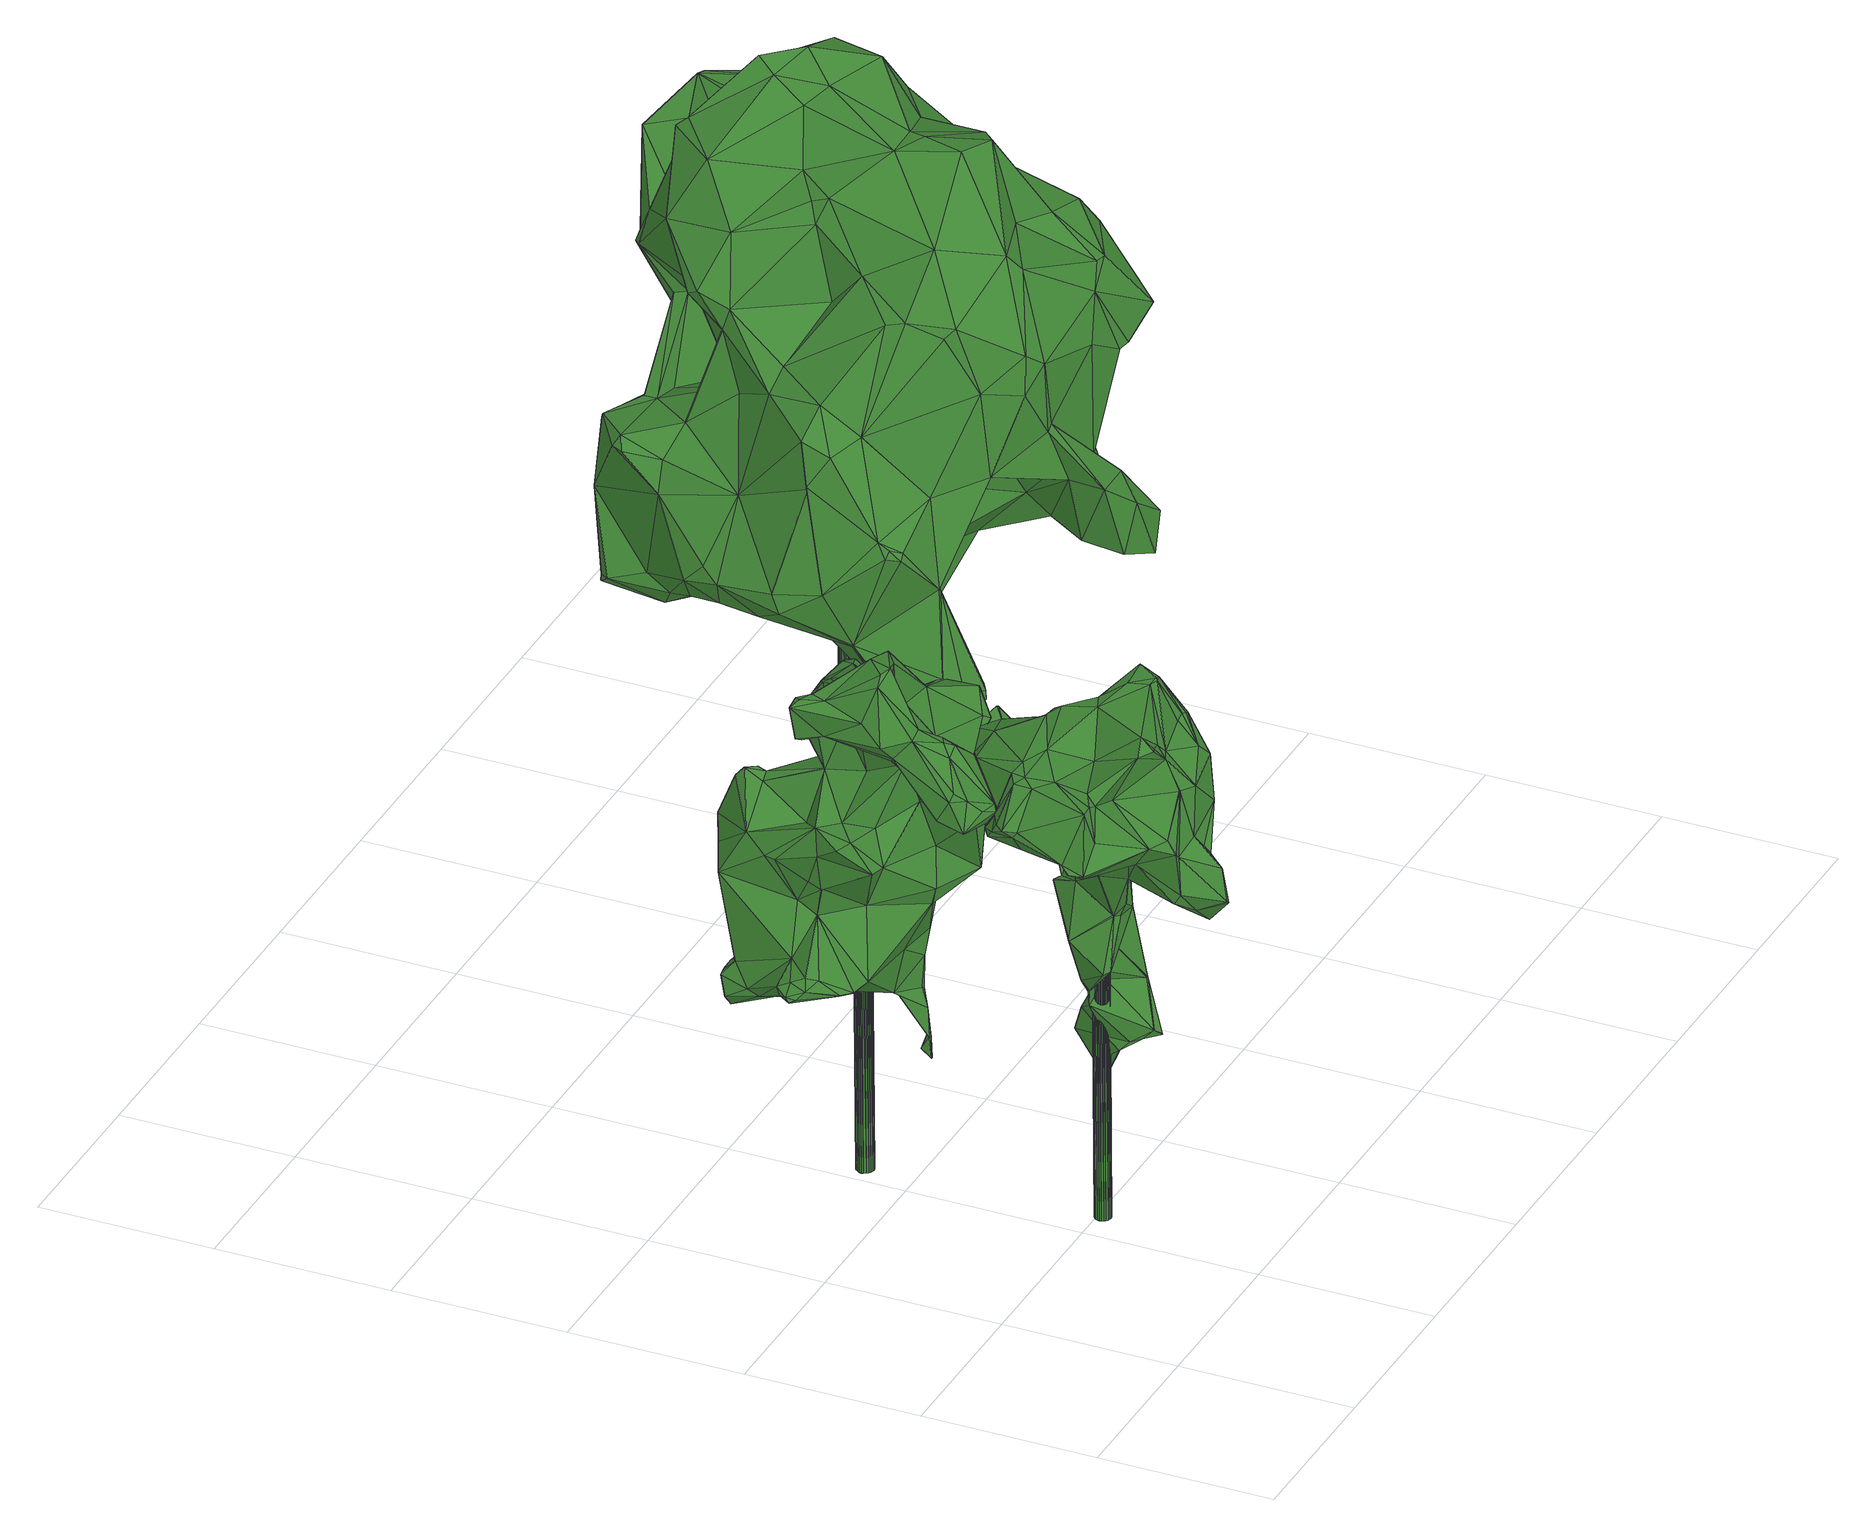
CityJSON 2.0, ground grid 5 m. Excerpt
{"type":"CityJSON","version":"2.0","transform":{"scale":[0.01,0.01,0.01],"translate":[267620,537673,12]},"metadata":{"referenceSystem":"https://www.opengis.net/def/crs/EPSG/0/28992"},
"CityObjects":{
"tree1":{"type":"SolitaryVegetationObject","attributes":{"gtid":227,"crown_width_m":6.73,"crown_median_z":24.82,"crown_r50_m":0.357,"crown_porosity":0.894,"trunk_H_m":11.85,"trunk_DBH_m":0.46,"trunk_radius_m":0.23,"trunk_base_height_m":12.97,"original_gtid":"249"},"geometry":[{"type":"Solid","lod":"3","boundaries":[[[[0,1,2]],[[3,4,5]],[[6,7,8]],[[9,10,11]],[[12,13,14]],[[15,16,17]],[[18,19,20]],[[21,22,23]],[[24,20,25]],[[7,26,27]],[[9,28,29]],[[30,31,32]],[[33,34,35]],[[36,37,38]],[[11,39,40]],[[20,41,42]],[[11,10,38]],[[43,44,45]],[[46,17,47]],[[48,49,50]],[[51,52,53]],[[54,55,56]],[[57,58,59]],[[60,61,62]],[[63,55,64]],[[65,66,67]],[[68,69,70]],[[71,72,73]],[[71,73,74]],[[23,40,63]],[[35,75,76]],[[77,22,21]],[[78,79,80]],[[42,81,18]],[[8,82,6]],[[83,84,85]],[[86,87,88]],[[41,89,90]],[[91,38,37]],[[92,93,94]],[[2,1,95]],[[96,67,97]],[[98,99,12]],[[100,31,101]],[[102,101,31]],[[95,1,103]],[[104,80,105]],[[60,106,14]],[[1,0,107]],[[1,107,103]],[[108,109,110]],[[88,111,86]],[[51,53,112]],[[42,18,20]],[[113,94,93]],[[24,58,114]],[[10,36,38]],[[104,115,116]],[[58,24,25]],[[117,118,119]],[[117,112,118]],[[41,20,24]],[[56,120,121]],[[83,122,123]],[[86,27,87]],[[124,59,19]],[[125,126,127]],[[125,3,126]],[[64,21,63]],[[23,63,21]],[[128,126,129]],[[4,130,114]],[[24,114,130]],[[131,109,132]],[[79,132,109]],[[111,7,86]],[[133,109,108]],[[134,29,135]],[[136,137,138]],[[4,3,125]],[[139,140,15]],[[129,54,141]],[[111,8,7]],[[33,142,143]],[[33,143,51]],[[144,145,76]],[[140,139,146]],[[11,40,9]],[[147,148,23]],[[112,53,149]],[[112,149,150]],[[131,151,110]],[[146,152,153]],[[6,26,7]],[[154,108,155]],[[134,37,156]],[[36,156,37]],[[7,27,86]],[[58,25,59]],[[157,64,158]],[[92,94,113]],[[91,121,120]],[[91,120,38]],[[107,100,103]],[[27,159,87]],[[113,69,92]],[[160,92,69]],[[130,4,125]],[[130,125,127]],[[161,162,163]],[[163,164,161]],[[145,165,142]],[[166,82,167]],[[166,167,168]],[[30,169,69]],[[31,30,69]],[[82,166,6]],[[156,36,29]],[[9,29,36]],[[9,36,10]],[[170,171,172]],[[126,3,173]],[[126,173,129]],[[172,5,174]],[[175,169,176]],[[123,71,83]],[[118,150,18]],[[175,70,169]],[[177,141,70]],[[177,70,175]],[[27,26,159]],[[178,121,160]],[[68,70,141]],[[179,144,61]],[[75,101,109]],[[144,179,137]],[[168,167,66]],[[110,109,131]],[[56,39,120]],[[180,181,151]],[[168,180,182]],[[39,11,120]],[[104,183,184]],[[154,185,108]],[[57,186,142]],[[187,188,43]],[[189,190,57]],[[124,191,186]],[[124,186,59]],[[29,148,135]],[[38,120,11]],[[95,192,2]],[[79,49,193]],[[71,74,47]],[[81,42,176]],[[3,5,173]],[[194,173,5]],[[195,172,174]],[[135,148,147]],[[173,194,55]],[[54,173,55]],[[58,196,114]],[[156,29,134]],[[63,40,39]],[[85,13,122]],[[197,15,17]],[[139,15,197]],[[77,198,199]],[[23,200,147]],[[22,200,23]],[[157,21,64]],[[100,32,31]],[[12,201,202]],[[159,26,166]],[[69,169,70]],[[124,19,150]],[[87,161,88]],[[159,161,87]],[[28,23,148]],[[28,148,29]],[[203,104,105]],[[48,193,49]],[[204,16,15]],[[129,141,205]],[[204,83,16]],[[133,62,75]],[[84,206,136]],[[121,178,56]],[[31,113,50]],[[31,50,102]],[[102,49,79]],[[50,49,102]],[[207,56,178]],[[208,143,142]],[[33,112,34]],[[103,100,117]],[[142,124,57]],[[150,57,124]],[[198,77,152]],[[173,54,129]],[[128,129,209]],[[18,119,118]],[[74,210,211]],[[103,117,212]],[[213,185,154]],[[66,163,185]],[[193,80,79]],[[114,5,4]],[[174,5,114]],[[129,205,209]],[[197,46,199]],[[197,199,198]],[[31,69,113]],[[214,108,185]],[[207,68,141]],[[207,178,68]],[[133,75,109]],[[165,145,137]],[[144,137,145]],[[210,46,211]],[[215,210,216]],[[2,192,217]],[[2,217,218]],[[138,137,179]],[[25,19,59]],[[25,20,19]],[[56,55,39]],[[76,62,61]],[[76,61,144]],[[115,15,140]],[[207,141,54]],[[165,137,136]],[[219,15,115]],[[172,171,157]],[[131,132,43]],[[194,158,64]],[[47,16,71]],[[83,71,16]],[[17,16,47]],[[157,171,140]],[[108,214,62]],[[112,150,118]],[[151,181,155]],[[46,197,17]],[[146,197,198]],[[47,74,211]],[[46,47,211]],[[6,166,26]],[[116,171,170]],[[220,171,116]],[[179,61,138]],[[138,61,60]],[[85,84,221]],[[207,54,56]],[[206,222,165]],[[57,150,189]],[[57,59,186]],[[60,162,106]],[[197,146,139]],[[216,80,147]],[[15,208,204]],[[83,204,84]],[[43,79,78]],[[206,191,222]],[[208,15,219]],[[220,140,171]],[[13,85,221]],[[60,223,221]],[[13,221,223]],[[165,222,142]],[[124,142,222]],[[123,224,71]],[[208,219,143]],[[109,101,79]],[[104,184,78]],[[75,62,76]],[[8,225,82]],[[67,82,225]],[[67,225,97]],[[93,226,113]],[[195,170,172]],[[39,55,63]],[[102,79,101]],[[136,221,84]],[[136,138,221]],[[60,221,138]],[[79,43,132]],[[191,124,222]],[[76,145,33]],[[142,33,145]],[[51,112,33]],[[66,213,168]],[[155,168,213]],[[208,142,191]],[[9,40,28]],[[121,91,227]],[[92,227,93]],[[121,227,92]],[[68,160,69]],[[68,178,160]],[[160,121,92]],[[188,72,43]],[[13,223,14]],[[223,60,14]],[[95,212,192]],[[42,90,177]],[[215,147,200]],[[208,206,204]],[[84,204,206]],[[169,30,176]],[[42,41,90]],[[103,212,95]],[[215,200,210]],[[192,117,119]],[[192,212,117]],[[176,42,177]],[[216,210,74]],[[74,105,216]],[[176,177,175]],[[22,199,200]],[[77,199,22]],[[180,168,181]],[[168,155,181]],[[200,199,46]],[[200,46,210]],[[205,177,209]],[[128,209,177]],[[205,141,177]],[[133,108,62]],[[191,142,186]],[[98,45,99]],[[150,149,189]],[[53,189,149]],[[146,153,140]],[[187,43,78]],[[135,193,48]],[[193,135,147]],[[194,64,55]],[[45,228,99]],[[170,195,190]],[[33,35,76]],[[123,228,224]],[[150,19,18]],[[88,161,164]],[[88,225,111]],[[159,182,161]],[[168,182,159]],[[85,122,83]],[[93,227,226]],[[229,30,32]],[[229,32,0]],[[117,101,112]],[[75,112,101]],[[230,41,231]],[[100,101,117]],[[14,106,12]],[[180,232,182]],[[90,127,126]],[[214,185,163]],[[230,130,127]],[[220,115,140]],[[18,218,217]],[[119,18,217]],[[119,217,192]],[[2,218,81]],[[2,229,0]],[[81,229,2]],[[163,162,62]],[[62,214,163]],[[176,229,81]],[[176,30,229]],[[228,72,224]],[[66,167,67]],[[108,110,155]],[[110,151,155]],[[37,226,91]],[[227,91,226]],[[233,113,226]],[[233,226,134]],[[113,233,50]],[[134,50,233]],[[24,231,41]],[[41,230,89]],[[127,89,230]],[[114,196,174]],[[90,126,128]],[[98,131,45]],[[131,43,45]],[[202,131,98]],[[202,98,12]],[[177,90,128]],[[215,216,147]],[[190,52,116]],[[219,203,105]],[[115,203,219]],[[174,196,195]],[[190,195,196]],[[190,196,57]],[[57,196,58]],[[105,80,216]],[[193,147,80]],[[116,115,220]],[[203,115,104]],[[111,225,8]],[[82,67,167]],[[172,158,194]],[[122,234,235]],[[13,235,234]],[[13,234,122]],[[107,0,32]],[[107,32,100]],[[60,62,162]],[[151,232,180]],[[159,166,168]],[[164,96,97]],[[164,97,88]],[[96,65,67]],[[65,96,66]],[[208,191,206]],[[163,66,96]],[[163,96,164]],[[158,172,157]],[[74,73,105]],[[105,73,219]],[[78,184,73]],[[78,73,187]],[[72,188,73]],[[187,73,188]],[[198,152,146]],[[190,116,170]],[[236,12,106]],[[236,106,182]],[[143,183,51]],[[224,72,71]],[[78,80,104]],[[143,184,183]],[[143,219,184]],[[104,116,183]],[[75,34,112]],[[97,225,88]],[[35,34,75]],[[43,72,44]],[[228,45,44]],[[228,44,72]],[[134,237,50]],[[48,50,237]],[[135,48,237]],[[135,237,134]],[[23,28,40]],[[157,140,153]],[[157,153,21]],[[21,153,77]],[[152,77,153]],[[219,73,184]],[[90,89,127]],[[230,231,130]],[[130,231,24]],[[51,183,52]],[[183,116,52]],[[136,206,165]],[[213,66,185]],[[213,154,155]],[[190,189,52]],[[53,52,189]],[[182,106,161]],[[161,106,162]],[[81,218,18]],[[194,5,172]],[[134,226,37]],[[99,235,12]],[[99,228,235]],[[12,235,13]],[[123,235,228]],[[122,235,123]],[[236,201,12]],[[202,201,232]],[[236,232,201]],[[182,232,236]],[[131,232,151]],[[202,232,131]],[[238,239,240]],[[238,240,241]],[[241,240,242]],[[241,242,243]],[[240,239,244]],[[240,244,242]],[[242,244,245]],[[242,245,243]],[[244,239,246]],[[244,246,245]],[[245,246,247]],[[245,247,243]],[[246,239,248]],[[246,248,247]],[[247,248,249]],[[247,249,243]],[[248,239,250]],[[248,250,249]],[[249,250,251]],[[249,251,243]],[[250,239,252]],[[250,252,251]],[[251,252,253]],[[251,253,243]],[[252,239,254]],[[252,254,253]],[[253,254,255]],[[253,255,243]],[[254,239,256]],[[254,256,255]],[[255,256,257]],[[255,257,243]],[[256,239,258]],[[256,258,257]],[[257,258,259]],[[257,259,243]],[[258,239,260]],[[258,260,259]],[[259,260,261]],[[259,261,243]],[[260,239,262]],[[260,262,261]],[[261,262,263]],[[261,263,243]],[[262,239,264]],[[262,264,263]],[[263,264,265]],[[263,265,243]],[[264,239,266]],[[264,266,265]],[[265,266,267]],[[265,267,243]],[[266,239,268]],[[266,268,267]],[[267,268,269]],[[267,269,243]],[[268,239,270]],[[268,270,269]],[[269,270,271]],[[269,271,243]],[[270,239,272]],[[270,272,271]],[[271,272,273]],[[271,273,243]],[[272,239,274]],[[272,274,273]],[[273,274,275]],[[273,275,243]],[[274,239,276]],[[274,276,275]],[[275,276,277]],[[275,277,243]],[[276,239,278]],[[276,278,277]],[[277,278,279]],[[277,279,243]],[[278,239,280]],[[278,280,279]],[[279,280,281]],[[279,281,243]],[[280,239,282]],[[280,282,281]],[[281,282,283]],[[281,283,243]],[[282,239,284]],[[282,284,283]],[[283,284,285]],[[283,285,243]],[[284,239,286]],[[284,286,285]],[[285,286,287]],[[285,287,243]],[[286,239,238]],[[286,238,287]],[[287,238,241]],[[287,241,243]]]]}]},
"tree2":{"type":"SolitaryVegetationObject","attributes":{"gtid":226,"crown_width_m":8.02,"crown_median_z":23.05,"crown_r50_m":0.404,"crown_porosity":0.885,"trunk_H_m":9.99,"trunk_DBH_m":0.495,"trunk_radius_m":0.247,"trunk_base_height_m":13.06,"original_gtid":"248"},"geometry":[{"type":"Solid","lod":"3","boundaries":[[[[288,289,290]],[[291,292,293]],[[294,295,296]],[[297,298,299]],[[300,301,302]],[[303,304,305]],[[306,307,308]],[[309,310,304]],[[311,312,313]],[[314,315,316]],[[317,318,319]],[[320,321,322]],[[323,324,325]],[[326,327,328]],[[329,330,331]],[[332,333,334]],[[335,336,337]],[[338,296,332]],[[339,340,341]],[[342,343,344]],[[345,346,347]],[[297,348,298]],[[349,350,351]],[[352,353,354]],[[355,356,357]],[[355,357,358]],[[359,360,316]],[[361,362,363]],[[364,365,366]],[[302,367,335]],[[368,369,370]],[[359,371,372]],[[359,372,373]],[[337,302,335]],[[374,375,376]],[[377,354,378]],[[363,379,380]],[[299,381,297]],[[359,373,360]],[[336,315,382]],[[366,383,342]],[[384,346,385]],[[351,386,387]],[[301,300,388]],[[389,326,390]],[[339,391,371]],[[319,392,393]],[[336,382,394]],[[382,337,394]],[[337,336,394]],[[395,396,397]],[[398,308,399]],[[370,341,340]],[[400,364,401]],[[314,402,403]],[[324,404,405]],[[406,358,407]],[[408,409,410]],[[409,411,410]],[[349,412,350]],[[413,414,415]],[[413,415,322]],[[306,339,307]],[[416,307,339]],[[302,301,367]],[[406,417,418]],[[419,417,406]],[[321,413,322]],[[399,297,381]],[[399,348,297]],[[420,294,421]],[[420,421,422]],[[423,424,425]],[[406,426,427]],[[414,293,415]],[[355,428,356]],[[323,429,324]],[[410,430,389]],[[326,389,327]],[[342,364,366]],[[425,431,423]],[[432,433,434]],[[435,318,436]],[[435,436,437]],[[350,412,438]],[[346,345,439]],[[429,440,441]],[[442,324,412]],[[393,407,358]],[[332,443,333]],[[425,444,431]],[[302,445,300]],[[408,446,387]],[[410,446,408]],[[447,315,336]],[[303,309,304]],[[328,448,326]],[[293,449,415]],[[335,367,450]],[[405,451,324]],[[452,453,454]],[[370,340,455]],[[456,422,380]],[[456,380,379]],[[445,337,457]],[[325,446,323]],[[410,323,446]],[[458,459,384]],[[428,374,356]],[[436,460,347]],[[461,460,317]],[[433,295,434]],[[296,295,433]],[[411,409,462]],[[463,384,385]],[[463,458,384]],[[322,415,449]],[[439,345,464]],[[464,345,461]],[[465,391,341]],[[339,341,391]],[[290,466,376]],[[458,467,459]],[[468,439,464]],[[424,439,468]],[[469,470,471]],[[472,469,473]],[[392,435,474]],[[332,334,338]],[[380,361,363]],[[475,476,477]],[[437,410,411]],[[470,472,402]],[[478,470,402]],[[479,373,480]],[[324,442,325]],[[323,481,440]],[[328,439,424]],[[482,479,483]],[[323,410,390]],[[390,410,389]],[[351,387,442]],[[357,393,358]],[[384,459,347]],[[484,289,378]],[[484,290,289]],[[337,445,302]],[[313,423,471]],[[388,300,403]],[[485,391,465]],[[370,485,465]],[[342,486,364]],[[299,428,487]],[[299,487,488]],[[489,305,490]],[[461,347,460]],[[288,491,492]],[[288,330,491]],[[493,494,329]],[[495,456,388]],[[456,379,388]],[[328,424,452]],[[305,304,310]],[[289,496,378]],[[436,318,317]],[[311,482,483]],[[357,356,497]],[[436,347,459]],[[378,354,484]],[[470,469,472]],[[358,368,370]],[[365,364,498]],[[428,299,499]],[[486,342,344]],[[316,416,339]],[[485,500,391]],[[405,500,485]],[[320,501,392]],[[452,502,453]],[[454,503,452]],[[440,503,454]],[[343,342,383]],[[343,383,504]],[[352,444,505]],[[328,503,448]],[[506,507,508]],[[383,365,498]],[[366,365,383]],[[309,303,396]],[[463,467,458]],[[397,443,509]],[[395,397,509]],[[396,303,510]],[[356,376,466]],[[374,376,356]],[[332,509,443]],[[418,417,511]],[[512,504,383]],[[364,486,401]],[[288,331,330]],[[477,476,513]],[[324,429,441]],[[324,441,404]],[[474,417,392]],[[385,439,327]],[[319,435,392]],[[319,318,435]],[[328,327,439]],[[392,407,393]],[[502,514,507]],[[502,507,506]],[[515,335,450]],[[515,510,447]],[[309,516,310]],[[320,322,517]],[[518,467,463]],[[354,519,520]],[[464,520,519]],[[427,426,517]],[[373,479,360]],[[489,521,447]],[[508,507,483]],[[455,340,522]],[[437,430,410]],[[471,470,313]],[[316,371,359]],[[316,339,371]],[[472,473,402]],[[347,346,384]],[[416,521,307]],[[379,523,388]],[[524,388,523]],[[524,523,379]],[[483,480,508]],[[352,354,377]],[[518,463,437]],[[471,473,469]],[[396,395,516]],[[313,312,525]],[[393,357,526]],[[319,393,526]],[[396,516,309]],[[493,329,331]],[[493,331,376]],[[468,464,353]],[[370,455,358]],[[455,355,358]],[[451,527,324]],[[461,345,347]],[[426,406,407]],[[321,291,413]],[[341,370,465]],[[414,291,293]],[[298,307,521]],[[528,529,530]],[[423,473,471]],[[363,362,524]],[[419,427,517]],[[506,531,502]],[[502,531,475]],[[360,478,314]],[[314,316,360]],[[417,292,320]],[[495,532,420]],[[420,456,495]],[[530,529,533]],[[534,402,473]],[[533,529,535]],[[369,529,528]],[[526,520,319]],[[390,481,323]],[[464,461,317]],[[454,441,440]],[[536,537,490]],[[490,537,489]],[[468,353,505]],[[319,464,317]],[[520,464,319]],[[317,460,436]],[[519,353,464]],[[412,527,438]],[[538,333,396]],[[538,396,450]],[[538,450,333]],[[505,444,468]],[[425,468,444]],[[539,497,484]],[[520,497,539]],[[520,539,484]],[[298,489,299]],[[303,305,489]],[[521,489,298]],[[437,436,518]],[[314,403,540]],[[505,353,352]],[[541,374,499]],[[428,499,374]],[[311,542,312]],[[435,411,474]],[[437,411,435]],[[430,463,385]],[[430,437,463]],[[326,448,390]],[[482,478,360]],[[482,360,479]],[[442,412,349]],[[543,403,534]],[[351,442,349]],[[306,398,522]],[[313,482,311]],[[470,482,313]],[[417,320,392]],[[291,321,292]],[[534,403,402]],[[541,499,299]],[[512,432,504]],[[522,428,455]],[[455,428,355]],[[376,494,493]],[[371,391,372]],[[456,420,422]],[[330,420,491]],[[532,491,420]],[[544,531,506]],[[508,480,373]],[[348,307,298]],[[466,484,497]],[[479,480,483]],[[313,525,423]],[[348,308,307]],[[405,404,500]],[[295,294,545]],[[290,484,466]],[[314,457,315]],[[364,400,329]],[[364,329,498]],[[516,512,494]],[[395,512,516]],[[414,413,291]],[[348,399,308]],[[521,416,447]],[[546,513,533]],[[305,310,490]],[[489,510,303]],[[396,510,515]],[[450,547,333]],[[367,547,450]],[[334,333,547]],[[451,405,485]],[[475,546,451]],[[506,372,544]],[[516,494,310]],[[354,353,519]],[[388,403,543]],[[444,352,431]],[[431,352,377]],[[378,431,377]],[[382,457,337]],[[547,524,362]],[[514,502,548]],[[534,473,423]],[[540,403,300]],[[322,449,517]],[[320,517,426]],[[426,501,320]],[[407,501,426]],[[482,470,478]],[[296,421,294]],[[419,406,427]],[[440,481,503]],[[389,430,327]],[[430,385,327]],[[380,422,361]],[[451,546,549]],[[308,398,306]],[[508,373,372]],[[401,545,400]],[[492,491,550]],[[331,290,376]],[[537,541,489]],[[447,510,489]],[[452,424,525]],[[423,551,534]],[[357,497,526]],[[530,513,453]],[[451,485,475]],[[452,503,328]],[[490,310,494]],[[350,417,351]],[[438,417,350]],[[462,409,386]],[[448,503,481]],[[390,448,481]],[[552,361,422]],[[525,548,452]],[[526,497,520]],[[383,494,512]],[[329,494,498]],[[494,383,498]],[[372,391,500]],[[484,354,520]],[[424,468,425]],[[301,547,367]],[[340,306,522]],[[306,340,339]],[[292,417,449]],[[292,449,293]],[[475,477,546]],[[536,490,541]],[[536,541,537]],[[439,385,346]],[[489,541,299]],[[509,433,395]],[[450,396,515]],[[324,527,412]],[[420,330,545]],[[420,545,294]],[[356,466,497]],[[421,552,422]],[[423,431,551]],[[421,296,552]],[[374,541,490]],[[543,496,492]],[[475,485,370]],[[381,488,399]],[[398,399,488]],[[475,531,476]],[[549,546,418]],[[369,418,546]],[[522,398,488]],[[488,381,299]],[[543,534,551]],[[431,543,551]],[[431,496,543]],[[442,446,325]],[[387,446,442]],[[513,546,477]],[[392,501,407]],[[494,376,375]],[[490,494,375]],[[490,375,374]],[[331,288,290]],[[475,370,369]],[[369,528,475]],[[502,553,453]],[[546,533,535]],[[535,369,546]],[[552,338,334]],[[552,296,338]],[[547,362,334]],[[334,362,552]],[[552,362,361]],[[320,292,321]],[[500,404,544]],[[500,544,372]],[[483,507,554]],[[475,528,530]],[[378,496,431]],[[396,333,443]],[[515,447,335]],[[336,335,447]],[[388,555,495]],[[543,555,388]],[[453,476,454]],[[396,443,397]],[[395,432,512]],[[433,432,395]],[[343,504,434]],[[432,434,504]],[[332,433,509]],[[433,332,296]],[[441,454,476]],[[441,476,531]],[[513,530,533]],[[506,508,372]],[[544,404,531]],[[404,441,531]],[[424,423,525]],[[436,459,467]],[[436,467,518]],[[343,434,295]],[[447,416,315]],[[344,295,486]],[[416,316,315]],[[344,343,295]],[[382,315,457]],[[542,514,548]],[[514,554,507]],[[483,542,311]],[[483,554,542]],[[429,323,440]],[[329,400,545]],[[329,545,330]],[[486,545,401]],[[554,514,542]],[[495,555,532]],[[406,368,358]],[[438,527,451]],[[491,555,550]],[[550,555,543]],[[550,543,492]],[[532,555,491]],[[452,548,502]],[[462,386,351]],[[402,314,478]],[[457,314,445]],[[540,300,314]],[[300,445,314]],[[312,542,548]],[[525,312,548]],[[295,545,486]],[[411,462,474]],[[488,487,522]],[[428,522,487]],[[388,524,301]],[[547,301,524]],[[379,363,524]],[[368,418,369]],[[406,418,368]],[[549,418,511]],[[438,549,511]],[[438,451,549]],[[438,511,417]],[[417,517,449]],[[419,517,417]],[[408,387,409]],[[453,553,530]],[[502,475,553]],[[530,553,475]],[[535,529,369]],[[453,513,476]],[[289,288,496]],[[492,496,288]],[[417,462,351]],[[417,474,462]],[[409,387,386]],[[556,557,558]],[[556,558,559]],[[559,558,560]],[[559,560,561]],[[558,557,562]],[[558,562,560]],[[560,562,563]],[[560,563,561]],[[562,557,564]],[[562,564,563]],[[563,564,565]],[[563,565,561]],[[564,557,566]],[[564,566,565]],[[565,566,567]],[[565,567,561]],[[566,557,568]],[[566,568,567]],[[567,568,569]],[[567,569,561]],[[568,557,570]],[[568,570,569]],[[569,570,571]],[[569,571,561]],[[570,557,572]],[[570,572,571]],[[571,572,573]],[[571,573,561]],[[572,557,574]],[[572,574,573]],[[573,574,575]],[[573,575,561]],[[574,557,576]],[[574,576,575]],[[575,576,577]],[[575,577,561]],[[576,557,578]],[[576,578,577]],[[577,578,579]],[[577,579,561]],[[578,557,580]],[[578,580,579]],[[579,580,581]],[[579,581,561]],[[580,557,582]],[[580,582,581]],[[581,582,583]],[[581,583,561]],[[582,557,584]],[[582,584,583]],[[583,584,585]],[[583,585,561]],[[584,557,586]],[[584,586,585]],[[585,586,587]],[[585,587,561]],[[586,557,588]],[[586,588,587]],[[587,588,589]],[[587,589,561]],[[588,557,590]],[[588,590,589]],[[589,590,591]],[[589,591,561]],[[590,557,592]],[[590,592,591]],[[591,592,593]],[[591,593,561]],[[592,557,594]],[[592,594,593]],[[593,594,595]],[[593,595,561]],[[594,557,596]],[[594,596,595]],[[595,596,597]],[[595,597,561]],[[596,557,598]],[[596,598,597]],[[597,598,599]],[[597,599,561]],[[598,557,600]],[[598,600,599]],[[599,600,601]],[[599,601,561]],[[600,557,602]],[[600,602,601]],[[601,602,603]],[[601,603,561]],[[602,557,604]],[[602,604,603]],[[603,604,605]],[[603,605,561]],[[604,557,556]],[[604,556,605]],[[605,556,559]],[[605,559,561]]]]}]},
"tree3":{"type":"SolitaryVegetationObject","attributes":{"gtid":63,"crown_width_m":13.8,"crown_median_z":25.31,"crown_r50_m":0.51,"crown_porosity":0.867,"trunk_H_m":12.49,"trunk_DBH_m":1.05,"trunk_radius_m":0.525,"trunk_base_height_m":12.82,"original_gtid":"65"},"geometry":[{"type":"Solid","lod":"3","boundaries":[[[[606,607,608]],[[609,610,611]],[[612,613,614]],[[615,616,617]],[[618,619,620]],[[618,620,621]],[[622,623,624]],[[625,626,627]],[[628,629,630]],[[631,632,633]],[[634,635,636]],[[637,638,639]],[[640,641,642]],[[643,644,645]],[[646,647,648]],[[649,650,651]],[[652,653,654]],[[655,656,657]],[[658,659,660]],[[661,662,663]],[[664,665,666]],[[654,667,659]],[[654,621,667]],[[661,631,662]],[[668,625,627]],[[669,670,671]],[[672,657,673]],[[674,673,657]],[[675,676,677]],[[678,679,656]],[[680,681,674]],[[682,683,684]],[[685,648,686]],[[687,688,689]],[[688,673,690]],[[691,692,693]],[[687,689,694]],[[695,696,668]],[[695,697,698]],[[699,700,701]],[[702,703,619]],[[704,702,705]],[[705,702,706]],[[707,708,709]],[[710,711,712]],[[713,714,715]],[[716,717,700]],[[718,719,720]],[[721,722,723]],[[667,621,724]],[[725,726,727]],[[629,609,611]],[[703,728,724]],[[703,724,621]],[[609,629,628]],[[609,729,610]],[[693,610,729]],[[682,730,731]],[[684,730,682]],[[680,656,679]],[[732,733,694]],[[631,734,662]],[[731,730,714]],[[648,647,735]],[[736,737,738]],[[739,737,736]],[[649,651,740]],[[607,677,608]],[[741,742,625]],[[673,743,690]],[[744,745,746]],[[747,635,748]],[[654,618,621]],[[643,616,644]],[[749,750,751]],[[711,752,712]],[[753,754,755]],[[753,682,731]],[[617,756,717]],[[672,687,733]],[[757,758,759]],[[693,760,640]],[[700,756,761]],[[762,763,764]],[[763,679,764]],[[765,766,743]],[[690,743,766]],[[767,717,716]],[[752,768,712]],[[752,769,768]],[[762,764,663]],[[770,710,771]],[[772,773,715]],[[679,763,680]],[[774,775,696]],[[774,696,695]],[[675,607,711]],[[752,711,607]],[[752,607,606]],[[673,776,743]],[[674,657,680]],[[675,677,607]],[[655,657,672]],[[674,776,673]],[[612,776,674]],[[681,763,752]],[[708,677,676]],[[752,606,681]],[[752,763,769]],[[777,698,697]],[[678,656,778]],[[640,642,779]],[[780,781,669]],[[622,624,686]],[[694,733,687]],[[777,697,782]],[[668,782,697]],[[783,609,784]],[[654,785,652]],[[786,787,788]],[[786,720,787]],[[789,751,790]],[[791,698,792]],[[725,793,726]],[[725,794,793]],[[681,606,795]],[[796,790,797]],[[798,799,800]],[[801,802,774]],[[775,774,802]],[[749,751,789]],[[780,671,803]],[[796,804,790]],[[805,804,796]],[[754,806,807]],[[789,806,754]],[[651,808,740]],[[797,790,751]],[[797,751,750]],[[643,809,616]],[[810,809,643]],[[659,785,654]],[[700,699,716]],[[635,745,636]],[[807,811,754]],[[812,664,803]],[[646,648,685]],[[715,813,713]],[[814,813,715]],[[815,816,646]],[[780,817,781]],[[780,818,817]],[[819,820,801]],[[819,801,821]],[[658,738,785]],[[822,709,823]],[[720,824,718]],[[686,709,822]],[[707,709,686]],[[705,638,637]],[[728,825,611]],[[790,804,806]],[[804,800,806]],[[826,665,699]],[[796,797,827]],[[726,808,727]],[[684,808,726]],[[684,683,808]],[[828,798,827]],[[634,748,635]],[[675,711,770]],[[808,829,727]],[[798,800,804]],[[663,758,661]],[[615,644,616]],[[675,770,830]],[[658,785,659]],[[670,741,831]],[[669,781,670]],[[778,832,728]],[[778,728,678]],[[734,631,746]],[[629,611,825]],[[699,701,826]],[[801,721,723]],[[801,774,721]],[[616,809,833]],[[810,833,809]],[[785,738,652]],[[834,835,798]],[[635,836,745]],[[705,706,638]],[[740,837,807]],[[755,837,740]],[[747,836,635]],[[830,823,675]],[[826,838,665]],[[609,628,784]],[[621,620,703]],[[839,840,841]],[[625,842,626]],[[626,842,735]],[[734,843,662]],[[786,844,845]],[[846,622,847]],[[848,742,741]],[[747,849,836]],[[676,823,708]],[[645,651,810]],[[770,711,710]],[[829,615,727]],[[830,770,815]],[[728,832,825]],[[648,847,686]],[[658,736,738]],[[680,763,681]],[[657,656,680]],[[771,815,770]],[[850,665,664]],[[646,816,777]],[[758,744,632]],[[640,779,693]],[[667,851,659]],[[851,660,659]],[[845,852,720]],[[610,693,779]],[[826,701,853]],[[854,855,641]],[[634,856,748]],[[758,632,661]],[[630,832,628]],[[846,828,827]],[[646,822,815]],[[830,815,822]],[[638,706,737]],[[737,653,652]],[[739,639,638]],[[613,708,773]],[[808,651,645]],[[857,691,783]],[[858,691,857]],[[674,795,612]],[[699,859,716]],[[767,716,859]],[[778,733,628]],[[832,778,628]],[[860,720,850]],[[683,682,755]],[[753,755,682]],[[736,861,739]],[[663,843,762]],[[786,861,844]],[[645,829,808]],[[862,863,634]],[[668,696,775]],[[724,851,667]],[[772,743,614]],[[736,854,864]],[[641,864,854]],[[835,834,649]],[[865,649,834]],[[728,866,678]],[[681,795,674]],[[867,843,734]],[[688,687,672]],[[688,672,673]],[[694,689,858]],[[669,671,780]],[[647,646,777]],[[782,647,777]],[[703,620,619]],[[865,834,828]],[[865,828,868]],[[661,632,631]],[[676,675,823]],[[803,664,666]],[[803,666,780]],[[861,786,739]],[[750,869,623]],[[750,870,797]],[[871,872,873]],[[871,873,754]],[[652,738,737]],[[683,755,808]],[[740,808,755]],[[853,761,874]],[[758,663,759]],[[867,768,769]],[[662,843,663]],[[813,814,623]],[[875,876,877]],[[878,670,831]],[[691,693,729]],[[801,820,841]],[[857,783,784]],[[732,857,784]],[[876,678,866]],[[879,880,718]],[[699,879,718]],[[862,881,705]],[[704,705,881]],[[789,790,806]],[[859,691,882]],[[859,882,767]],[[650,649,865]],[[719,880,879]],[[690,766,883]],[[725,689,794]],[[688,794,689]],[[830,822,823]],[[624,707,686]],[[807,799,835]],[[800,799,806]],[[884,839,741]],[[832,630,825]],[[797,870,827]],[[878,841,820]],[[825,630,629]],[[732,784,628]],[[862,757,885]],[[862,886,757]],[[744,633,632]],[[613,773,772]],[[766,684,726]],[[618,653,619]],[[706,653,737]],[[651,650,810]],[[756,650,761]],[[876,866,877]],[[703,881,866]],[[872,753,731]],[[728,611,724]],[[641,855,642]],[[693,692,760]],[[856,634,863]],[[700,717,756]],[[862,722,721]],[[844,861,641]],[[846,887,828]],[[780,666,838]],[[641,861,864]],[[736,864,861]],[[731,714,872]],[[617,888,615]],[[858,615,888]],[[789,869,749]],[[889,788,819]],[[890,863,862]],[[876,759,678]],[[706,702,619]],[[660,891,855]],[[611,851,724]],[[701,700,853]],[[708,608,677]],[[765,730,684]],[[767,882,717]],[[794,688,793]],[[688,690,793]],[[887,868,828]],[[672,733,655]],[[694,857,732]],[[812,860,664]],[[786,788,739]],[[764,678,759]],[[764,759,663]],[[754,753,871]],[[868,887,817]],[[646,686,822]],[[646,685,686]],[[739,638,737]],[[654,653,618]],[[706,619,653]],[[856,863,791]],[[792,836,849]],[[791,863,695]],[[831,839,841]],[[741,839,831]],[[741,670,781]],[[643,645,810]],[[859,892,760]],[[787,720,860]],[[787,860,812]],[[867,734,745]],[[690,883,793]],[[726,793,883]],[[713,872,714]],[[893,733,778]],[[749,869,750]],[[717,882,617]],[[872,713,813]],[[626,735,627]],[[792,867,836]],[[694,858,857]],[[656,655,733]],[[893,656,733]],[[772,614,613]],[[678,764,679]],[[613,608,708]],[[613,612,608]],[[612,795,608]],[[802,801,840]],[[802,840,775]],[[719,850,720]],[[814,773,708]],[[606,608,795]],[[806,799,807]],[[835,740,807]],[[649,740,835]],[[894,895,867]],[[890,774,863]],[[835,799,798]],[[844,641,845]],[[703,702,881]],[[702,704,881]],[[746,631,633]],[[876,896,759]],[[881,885,897]],[[881,862,885]],[[871,753,872]],[[788,812,819]],[[812,788,787]],[[771,816,815]],[[703,866,728]],[[625,742,842]],[[848,846,742]],[[761,853,700]],[[650,874,761]],[[628,733,732]],[[640,845,641]],[[828,834,798]],[[878,671,670]],[[691,729,783]],[[783,729,609]],[[766,726,883]],[[879,850,719]],[[898,743,772]],[[898,772,715]],[[742,846,847]],[[742,847,842]],[[803,671,812]],[[812,671,819]],[[820,819,671]],[[671,878,820]],[[893,778,656]],[[839,775,840]],[[841,840,801]],[[623,622,870]],[[750,623,870]],[[858,689,725]],[[842,847,735]],[[885,759,896]],[[757,759,885]],[[899,777,816]],[[870,846,827]],[[814,707,623]],[[624,623,707]],[[743,776,614]],[[708,707,814]],[[775,839,884]],[[756,617,616]],[[616,833,756]],[[615,829,644]],[[810,756,833]],[[810,650,756]],[[718,880,719]],[[826,853,838]],[[796,827,805]],[[867,762,843]],[[769,762,867]],[[798,804,827]],[[849,900,792]],[[695,863,774]],[[865,874,650]],[[877,897,875]],[[885,875,897]],[[714,898,715]],[[894,901,792]],[[867,792,901]],[[867,901,894]],[[776,612,614]],[[762,769,763]],[[765,898,730]],[[730,898,714]],[[743,898,765]],[[715,773,814]],[[886,862,636]],[[862,634,636]],[[684,766,765]],[[886,758,757]],[[877,866,897]],[[881,897,866]],[[805,827,804]],[[846,870,622]],[[660,736,658]],[[854,736,660]],[[779,891,610]],[[779,642,891]],[[642,855,891]],[[851,891,660]],[[610,891,611]],[[851,611,891]],[[617,882,691]],[[760,892,824]],[[718,824,892]],[[786,845,720]],[[854,660,855]],[[867,745,836]],[[782,668,647]],[[801,723,821]],[[821,723,637]],[[902,639,739]],[[637,639,821]],[[889,902,788]],[[902,739,788]],[[746,745,734]],[[637,723,705]],[[705,723,722]],[[705,722,862]],[[760,692,859]],[[640,852,845]],[[791,792,900]],[[695,698,791]],[[856,791,900]],[[856,900,748]],[[747,748,849]],[[862,721,890]],[[890,721,774]],[[900,849,748]],[[760,852,640]],[[824,852,760]],[[859,699,892]],[[718,892,699]],[[824,720,852]],[[823,709,708]],[[865,818,838]],[[780,838,818]],[[735,847,648]],[[868,817,865]],[[781,817,741]],[[887,741,817]],[[818,865,817]],[[645,644,829]],[[838,874,865]],[[853,874,838]],[[698,777,899]],[[698,899,792]],[[792,816,771]],[[899,816,792]],[[771,894,792]],[[875,896,876]],[[885,896,875]],[[668,627,647]],[[813,623,869]],[[873,872,869]],[[873,869,754]],[[754,869,789]],[[872,813,869]],[[735,647,627]],[[848,741,887]],[[848,887,846]],[[819,821,639]],[[725,727,615]],[[725,615,858]],[[884,741,625]],[[768,895,712]],[[867,895,768]],[[668,884,625]],[[775,884,668]],[[695,668,697]],[[889,639,902]],[[819,639,889]],[[744,746,633]],[[858,888,691]],[[617,691,888]],[[664,860,850]],[[831,841,878]],[[807,837,811]],[[755,811,837]],[[755,754,811]],[[838,666,665]],[[622,686,847]],[[771,895,894]],[[771,710,895]],[[712,895,710]],[[850,879,665]],[[699,665,879]],[[859,692,691]],[[886,636,744]],[[636,745,744]],[[886,744,758]],[[903,904,905]],[[903,905,906]],[[906,905,907]],[[906,907,908]],[[905,904,909]],[[905,909,907]],[[907,909,910]],[[907,910,908]],[[909,904,911]],[[909,911,910]],[[910,911,912]],[[910,912,908]],[[911,904,913]],[[911,913,912]],[[912,913,914]],[[912,914,908]],[[913,904,915]],[[913,915,914]],[[914,915,916]],[[914,916,908]],[[915,904,917]],[[915,917,916]],[[916,917,918]],[[916,918,908]],[[917,904,919]],[[917,919,918]],[[918,919,920]],[[918,920,908]],[[919,904,921]],[[919,921,920]],[[920,921,922]],[[920,922,908]],[[921,904,923]],[[921,923,922]],[[922,923,924]],[[922,924,908]],[[923,904,925]],[[923,925,924]],[[924,925,926]],[[924,926,908]],[[925,904,927]],[[925,927,926]],[[926,927,928]],[[926,928,908]],[[927,904,929]],[[927,929,928]],[[928,929,930]],[[928,930,908]],[[929,904,931]],[[929,931,930]],[[930,931,932]],[[930,932,908]],[[931,904,933]],[[931,933,932]],[[932,933,934]],[[932,934,908]],[[933,904,935]],[[933,935,934]],[[934,935,936]],[[934,936,908]],[[935,904,937]],[[935,937,936]],[[936,937,938]],[[936,938,908]],[[937,904,939]],[[937,939,938]],[[938,939,940]],[[938,940,908]],[[939,904,941]],[[939,941,940]],[[940,941,942]],[[940,942,908]],[[941,904,943]],[[941,943,942]],[[942,943,944]],[[942,944,908]],[[943,904,945]],[[943,945,944]],[[944,945,946]],[[944,946,908]],[[945,904,947]],[[945,947,946]],[[946,947,948]],[[946,948,908]],[[947,904,949]],[[947,949,948]],[[948,949,950]],[[948,950,908]],[[949,904,951]],[[949,951,950]],[[950,951,952]],[[950,952,908]],[[951,904,903]],[[951,903,952]],[[952,903,906]],[[952,906,908]]]]}]}
},
"vertices":[
[494,86,1187],[503,86,1179],[599,148,1214],[647,438,1673],[731,441,1684],[606,501,1638],[593,504,545],[624,523,534],[597,483,490],[263,639,1438],[222,616,1437],[308,605,1514],[717,574,952],[779,606,930],[786,589,902],[701,698,1246],[723,707,1208],[696,761,1235],[740,235,1321],[771,273,1416],[753,253,1449],[506,751,1527],[466,789,1475],[423,764,1490],[782,329,1539],[815,347,1498],[635,582,605],[638,580,604],[290,637,1422],[260,665,1394],[402,188,1352],[378,292,1312],[462,203,1194],[709,529,1237],[552,438,1208],[606,509,1074],[218,627,1414],[202,562,1421],[193,587,1439],[333,586,1525],[342,626,1523],[702,262,1497],[611,229,1436],[579,554,1085],[620,635,1048],[621,637,1045],[610,807,1251],[694,762,1232],[430,515,1433],[474,417,1346],[383,420,1375],[590,519,1314],[602,476,1496],[553,441,1411],[484,458,1522],[439,571,1554],[337,503,1528],[779,372,1447],[802,364,1521],[841,367,1443],[770,518,925],[724,469,1099],[631,416,1016],[385,615,1536],[548,623,1586],[605,319,668],[584,334,688],[577,363,658],[307,374,1505],[357,245,1381],[416,376,1463],[721,706,1205],[632,617,1057],[689,684,1239],[679,721,1233],[548,397,1073],[722,469,1102],[564,837,1486],[551,557,1219],[486,448,1178],[510,559,1293],[580,219,1303],[561,423,618],[854,674,1102],[864,634,1107],[852,653,1070],[627,521,534],[648,541,609],[648,505,597],[730,334,1540],[593,305,1531],[203,548,1438],[203,361,1352],[193,400,1354],[200,375,1349],[580,172,1090],[608,322,669],[572,396,644],[623,519,1032],[660,610,1032],[462,221,1165],[484,362,1192],[430,335,1306],[533,154,1096],[512,559,1294],[559,752,1286],[652,489,811],[490,171,1142],[475,407,905],[524,421,1042],[460,422,900],[601,484,490],[572,392,1250],[224,371,1332],[752,449,1654],[599,719,1379],[526,564,1483],[541,251,1178],[618,257,1252],[626,229,1220],[304,552,1514],[247,378,1512],[848,654,1071],[792,634,1135],[821,373,1421],[687,375,1682],[658,379,1678],[686,372,1676],[560,315,1566],[493,329,1622],[721,382,1665],[487,531,960],[525,424,1044],[546,411,1036],[230,550,1374],[325,625,1404],[821,530,1153],[813,390,1141],[762,505,1107],[665,737,1431],[662,727,1436],[451,320,1584],[809,485,1287],[703,560,1246],[793,384,1137],[783,388,1185],[685,822,1486],[477,694,1409],[324,628,1405],[575,289,1303],[699,277,1335],[503,503,841],[682,823,1488],[649,795,1474],[593,459,847],[527,491,798],[227,642,1392],[618,651,1536],[619,632,1565],[640,566,670],[276,362,1413],[652,526,660],[662,447,812],[661,387,793],[597,467,668],[829,396,1192],[568,462,647],[568,396,646],[536,496,749],[397,210,1393],[669,573,1535],[618,648,1533],[635,624,1563],[562,483,1637],[707,550,1554],[552,249,1446],[554,246,1447],[545,284,1538],[278,378,1516],[795,386,1135],[527,495,798],[525,493,797],[630,504,794],[589,522,1313],[576,538,1261],[657,388,793],[821,375,1424],[554,556,1217],[713,595,1211],[630,365,1471],[649,492,1510],[849,528,1303],[615,193,1196],[509,557,1294],[564,587,1612],[703,557,1540],[739,412,1561],[653,787,1409],[683,825,1486],[576,822,1437],[514,782,1388],[594,463,849],[508,493,911],[555,734,1343],[793,631,1218],[494,294,1586],[836,539,1269],[330,408,1521],[803,592,1262],[502,298,1589],[552,793,1245],[613,802,1246],[577,175,1090],[599,479,798],[591,446,911],[508,764,1240],[510,761,1240],[623,191,1236],[615,207,1258],[690,683,1243],[588,694,1476],[791,583,997],[813,485,1286],[790,588,902],[739,594,1129],[565,422,618],[206,423,1370],[205,422,1372],[662,612,1034],[507,229,1278],[755,333,1549],[771,328,1544],[507,503,842],[209,423,1371],[789,586,997],[710,587,996],[634,481,829],[313,459,1468],[598,475,97],[575,475,97],[597,481,97],[594,481,1282],[594,487,1282],[571,481,1282],[595,486,97],[591,492,1282],[591,491,97],[588,497,1282],[587,495,97],[583,501,1282],[581,497,97],[578,503,1282],[575,498,97],[572,504,1282],[569,497,97],[566,503,1281],[564,495,97],[560,501,1281],[559,491,97],[555,497,1281],[555,487,97],[552,492,1281],[553,481,97],[549,487,1282],[552,475,97],[548,481,1282],[553,469,97],[549,475,1282],[555,464,97],[552,469,1282],[559,459,97],[555,465,1282],[563,455,97],[560,461,1282],[569,453,97],[565,459,1282],[575,452,97],[571,458,1282],[581,453,97],[577,458,1282],[586,455,97],[583,461,1282],[591,459,97],[588,464,1282],[595,463,97],[591,469,1282],[597,469,97],[594,475,1282],
[451,978,1402],[401,1040,1219],[506,962,1262],[599,972,436],[604,980,493],[607,1004,452],[266,964,1552],[320,899,1561],[311,992,1704],[883,862,1110],[912,899,1213],[757,846,1155],[568,1295,1472],[543,1253,1527],[603,1283,1494],[725,986,1504],[686,873,1528],[675,855,1451],[812,1000,1157],[886,1004,1193],[902,895,1103],[678,872,1540],[626,815,1484],[544,1522,1097],[504,1518,1079],[430,1499,1136],[611,1244,1286],[738,1239,1402],[773,1192,1225],[256,1035,805],[281,1046,787],[337,1031,794],[605,985,581],[607,976,492],[619,989,495],[485,1436,668],[546,1394,670],[500,1429,655],[263,1414,762],[240,1329,752],[276,1379,803],[291,778,1391],[347,970,1470],[411,891,1416],[377,986,1728],[468,1034,1718],[401,1053,1727],[736,1255,1477],[797,1276,1452],[753,1294,1465],[344,999,1723],[901,1181,1076],[786,1100,985],[837,1098,918],[246,709,1469],[327,795,1532],[252,750,1478],[152,1125,883],[133,1158,873],[113,1107,867],[941,892,1136],[590,1285,590],[586,1257,621],[555,1249,636],[272,1147,1178],[305,1149,1060],[318,1010,1132],[578,938,992],[549,808,1079],[505,923,967],[615,982,818],[746,1329,1151],[684,1322,1186],[276,1196,1638],[315,1179,1636],[293,1216,1629],[199,697,1399],[320,661,1409],[275,678,1429],[555,1236,1537],[595,1033,832],[587,1086,884],[651,1099,903],[795,1269,1072],[756,1290,1044],[709,1368,1148],[574,806,1225],[516,804,1242],[513,806,1240],[246,1080,1226],[284,1056,1235],[289,1218,1592],[240,1210,1629],[848,848,1067],[785,1300,1434],[337,673,1421],[92,1154,852],[123,1192,859],[494,1254,701],[530,1298,656],[428,1272,1483],[242,1393,712],[334,1438,734],[815,1193,869],[528,1045,652],[526,1015,792],[787,1299,1452],[433,885,1518],[611,991,1543],[463,1010,1545],[878,880,1092],[918,878,1110],[230,787,1399],[227,786,1401],[474,1382,1266],[469,1214,1320],[653,1345,842],[652,1341,841],[609,998,736],[608,994,736],[450,1292,728],[419,1262,725],[309,1405,649],[343,1270,718],[594,1286,591],[601,970,436],[601,972,434],[611,1002,453],[795,1141,1258],[550,1044,639],[487,1160,704],[568,1035,640],[278,1129,1541],[282,1025,1603],[238,1207,1630],[316,1366,1173],[298,1438,1045],[294,1306,1130],[622,1002,628],[621,1005,627],[598,861,1088],[512,1398,703],[235,1292,741],[302,1165,1244],[379,841,1556],[369,903,1570],[356,825,1556],[341,1100,749],[217,1058,811],[263,1257,735],[587,1258,625],[237,1202,877],[419,1410,763],[589,1339,829],[546,1354,590],[447,1009,1698],[293,1275,1126],[637,1305,1442],[484,1432,666],[735,1132,1403],[272,1408,774],[616,991,495],[560,1151,1566],[590,1335,828],[335,1431,1022],[338,1285,950],[411,1377,775],[654,1015,1035],[257,1201,1528],[692,1290,1408],[86,1141,842],[91,1124,851],[217,1056,814],[183,1101,865],[485,1164,689],[107,1176,844],[322,1168,969],[819,1180,861],[547,935,1114],[88,1141,840],[316,1221,1005],[433,1426,1290],[484,1420,1252],[428,1448,1263],[472,1405,1277],[430,1423,1290],[474,1121,684],[591,1289,905],[433,1314,761],[460,1259,748],[571,1290,1213],[603,1435,1127],[632,1442,1107],[356,1429,750],[561,1448,1147],[592,1489,1107],[353,995,1138],[701,1253,895],[235,755,1460],[682,884,1150],[848,852,1066],[771,991,1301],[628,853,1387],[390,1084,1533],[472,1097,1339],[416,847,1430],[451,811,1434],[274,1190,1518],[349,1109,1247],[492,909,1020],[320,687,1370],[679,877,1158],[704,1256,897],[608,1002,636],[496,1294,1070],[328,1382,792],[367,798,1549],[296,1182,1080],[585,1257,1010],[601,1445,1102],[632,1441,1103],[413,1001,1647],[713,1008,1502],[558,1248,639],[434,776,1490],[357,1220,789],[525,1441,1108],[647,1115,1457],[603,828,1502],[605,989,580],[175,1125,839],[309,1148,1060],[442,1083,954],[847,1031,1283],[727,997,1086],[408,1216,1511],[425,1190,1554],[377,1473,1085],[502,925,967],[544,1335,645],[576,1111,923],[464,1083,934],[458,1164,978],[592,1327,888],[314,1172,1532],[395,1080,804],[447,1380,1252],[429,1051,803],[625,856,1386],[617,986,1291],[564,1019,1520],[447,1078,1133],[574,1205,1389],[678,880,1161],[505,1515,1078],[466,1212,1319],[633,1328,891],[298,944,1509],[471,1216,738],[477,1181,1577],[387,1466,1074],[526,1264,679],[484,1166,1458],[415,1242,1178],[303,1138,1632],[470,1222,1024],[534,1479,1100],[407,1214,1507],[550,1125,106],[525,1125,106],[549,1131,106],[530,1125,1106],[530,1131,1106],[506,1125,1105],[546,1137,106],[527,1137,1106],[542,1143,106],[523,1142,1105],[537,1146,106],[518,1146,1105],[531,1149,106],[512,1149,1105],[525,1150,106],[506,1149,1105],[519,1149,106],[499,1149,1105],[513,1146,106],[493,1146,1105],[508,1143,106],[488,1142,1105],[504,1137,106],[484,1137,1105],[501,1131,105],[482,1131,1105],[500,1125,105],[481,1125,1105],[501,1119,105],[482,1118,1105],[504,1113,106],[484,1112,1105],[508,1107,106],[488,1107,1105],[513,1104,106],[493,1103,1105],[519,1101,106],[499,1101,1105],[525,1100,106],[506,1100,1105],[531,1101,106],[512,1101,1105],[537,1104,106],[518,1103,1105],[542,1108,106],[523,1107,1105],[547,1113,106],[527,1112,1106],[549,1119,106],[530,1118,1106],
[2374,1312,1771],[2417,1311,1765],[2400,1452,1870],[1485,1685,1159],[1454,1793,1094],[1552,1628,987],[2270,1562,2130],[2361,1623,2089],[2177,1711,2155],[1760,2093,1708],[1814,2081,1511],[1719,2179,1428],[1775,1353,771],[1836,1386,774],[1790,1362,787],[1711,1387,822],[2529,2153,1632],[2484,2094,1859],[2486,1975,1775],[2756,2112,1247],[2797,2099,1248],[2789,2078,1271],[1554,1558,1312],[1548,1536,1270],[1560,1529,1293],[2260,1096,1009],[2230,1123,1023],[2262,1101,1008],[2402,1485,1039],[2500,1380,1109],[2326,1333,1080],[2123,1713,627],[2087,1710,622],[2213,1932,666],[1506,1986,1051],[1678,1950,991],[1588,1894,990],[1966,2056,1672],[1786,2169,1757],[1818,2211,1790],[2605,1795,1482],[2665,1919,1372],[2723,1911,1532],[2129,2507,1668],[2049,2363,1592],[2026,2452,1728],[1641,1698,567],[1772,1600,622],[1653,1584,580],[1831,1497,1788],[1867,1411,1624],[1850,1473,1814],[1627,1678,606],[1601,1592,609],[1598,1562,838],[2134,1127,1067],[2170,1108,1206],[2071,1153,1289],[2032,2340,866],[1828,2341,987],[1938,2308,1002],[1589,1492,815],[2540,1934,1120],[2060,2054,1138],[2250,2004,1025],[2085,2280,945],[1808,1597,1824],[1936,1574,1980],[2034,1415,1948],[2633,1424,1722],[2570,1476,1820],[2538,1438,1837],[1872,1385,1378],[1941,1318,1602],[1957,1325,1710],[2068,1384,1897],[2073,2333,2113],[2061,2363,2089],[1958,2227,2077],[2697,1874,1568],[2675,1878,1619],[1797,1649,1811],[1886,1755,1882],[1738,1909,1655],[1957,1880,2046],[1609,1979,1320],[1504,2031,1150],[1478,1981,1122],[1651,1767,1621],[2488,1810,1077],[2547,1890,1074],[2405,1933,1331],[2381,1665,1140],[1712,2434,1178],[1723,2415,1394],[1762,2436,1357],[1922,1557,770],[1798,1492,1052],[1933,1599,774],[2068,1665,761],[1885,1569,666],[2541,1805,1868],[2562,1705,1890],[2596,1697,1785],[2546,1256,1525],[2552,1234,1570],[2435,1251,1509],[2408,2073,2234],[2282,2088,2273],[2353,1912,2248],[1622,2342,1372],[1632,2322,1402],[1656,2372,944],[1677,2396,920],[1729,2241,865],[2329,1805,942],[2185,1691,982],[2216,1851,760],[1660,1424,877],[1763,2074,1771],[1852,2111,1944],[1749,2159,1811],[1701,1452,1118],[1460,1816,1144],[2182,2140,2229],[2207,2194,2261],[1563,1698,1527],[1660,1655,1547],[2336,1116,1091],[2792,2072,1288],[1797,1661,759],[1815,1630,652],[1635,1699,597],[2017,1851,739],[2113,2460,1783],[2488,2115,1183],[2698,2109,1290],[2098,1761,2142],[2278,1200,1059],[2358,1260,1083],[2306,1113,1030],[2537,1410,1117],[2548,1439,1113],[2578,2328,1979],[2717,2281,1874],[2609,2455,1922],[2309,1289,1721],[2158,2292,2065],[2418,2464,2023],[2110,2353,2059],[1819,2305,1413],[2172,1351,1106],[2114,1237,1092],[2075,1256,1291],[1504,2086,1095],[1824,2343,1411],[2069,1303,1452],[2019,1299,1660],[2038,1297,1446],[2157,2044,2175],[2030,1987,2065],[1606,2309,1371],[2395,1258,1509],[2244,1267,1603],[2580,1288,1538],[2448,1439,1482],[2192,1759,2150],[2371,1810,2081],[2525,1851,995],[2603,1917,1004],[2148,1594,2153],[2476,1753,1428],[1751,1501,1352],[1503,1874,1040],[2067,2310,1120],[2287,2213,1268],[2629,1937,1364],[1548,1755,1428],[1533,1752,1442],[1606,1634,591],[2001,2138,916],[2049,2258,877],[2064,2157,882],[2448,2459,2015],[2596,2501,1901],[2433,1596,1081],[2450,1499,1170],[1923,1903,1981],[1911,1853,1767],[2298,1509,1879],[2653,2515,1686],[2668,2481,1683],[2349,2457,1703],[2368,2568,1852],[2435,2549,1820],[2414,2055,852],[2564,1921,999],[2062,2329,880],[2624,2536,1709],[2636,2528,1696],[2436,2554,1843],[2321,2576,1893],[1887,2310,1917],[1989,2093,1459],[2056,2324,1602],[2396,2404,1927],[2067,2324,847],[2516,2001,2087],[2516,1914,2066],[2516,1503,1544],[2479,1523,1507],[2350,2285,1264],[2112,2329,1320],[2299,2143,785],[2321,2145,795],[2218,1930,665],[2572,1698,1740],[2608,1653,1786],[1698,2212,918],[1568,1499,1262],[1846,2431,1275],[2566,2378,1601],[2387,2304,1492],[1762,2192,1791],[2658,1456,1671],[2459,2011,1112],[1582,1500,1280],[1906,2296,1400],[2245,2431,1570],[2169,2512,1678],[2509,1379,1120],[2159,2399,1783],[1961,2399,1246],[2574,1939,1011],[2575,1934,1004],[2413,2057,858],[2788,2102,1294],[2223,1175,1258],[1801,2098,1008],[1731,2103,932],[2540,2160,1512],[2672,1971,1512],[2558,2093,1330],[2519,1455,1132],[1785,2357,936],[1584,1522,830],[1708,2161,916],[1822,2404,1369],[1688,1755,1006],[1636,1811,1002],[2442,1548,1066],[1552,1775,1563],[1684,1926,1595],[1600,2202,1271],[2029,2336,863],[1976,1851,902],[2213,1576,983],[2431,1596,1060],[1818,1781,1026],[2164,2387,1435],[1815,1580,1169],[2264,1272,1261],[2388,2298,1269],[2532,2296,1994],[2647,2311,1740],[2306,2166,1993],[2365,2152,2206],[2384,2169,1977],[1953,2330,1383],[2074,1513,1400],[1914,1389,1388],[1872,1633,1246],[2339,2065,898],[1691,2404,931],[1674,2398,924],[2000,1654,1009],[1640,2207,1352],[1955,1929,2028],[2530,1974,1133],[2178,1424,1155],[2202,1357,1093],[2404,2286,1266],[1751,2042,1533],[2197,1986,818],[2360,1739,1007],[1553,1633,983],[1684,2272,973],[1684,1668,1535],[2402,1455,1467],[2410,1306,1480],[2106,1299,1305],[2012,1695,1211],[2218,1999,2212],[2358,1640,1409],[2498,1488,1138],[2299,1542,1340],[2163,1929,736],[2178,1875,82],[2125,1875,82],[2176,1889,82],[2174,1872,1332],[2172,1885,1332],[2122,1871,1331],[2170,1901,82],[2167,1898,1332],[2162,1912,82],[2159,1909,1332],[2151,1921,82],[2148,1917,1332],[2139,1926,82],[2135,1922,1332],[2125,1928,82],[2121,1924,1332],[2111,1926,82],[2108,1922,1332],[2099,1920,82],[2095,1917,1331],[2088,1912,82],[2084,1908,1331],[2079,1901,82],[2076,1898,1331],[2074,1889,82],[2071,1885,1331],[2072,1875,82],[2069,1871,1331],[2074,1861,82],[2071,1858,1331],[2080,1849,82],[2076,1845,1331],[2088,1838,82],[2084,1834,1331],[2099,1830,82],[2095,1826,1331],[2112,1824,82],[2108,1821,1331],[2125,1822,82],[2122,1819,1331],[2139,1824,82],[2135,1821,1331],[2151,1830,82],[2148,1826,1331],[2162,1838,82],[2159,1834,1331],[2171,1849,82],[2167,1845,1331],[2176,1862,82],[2172,1858,1332]
]}
